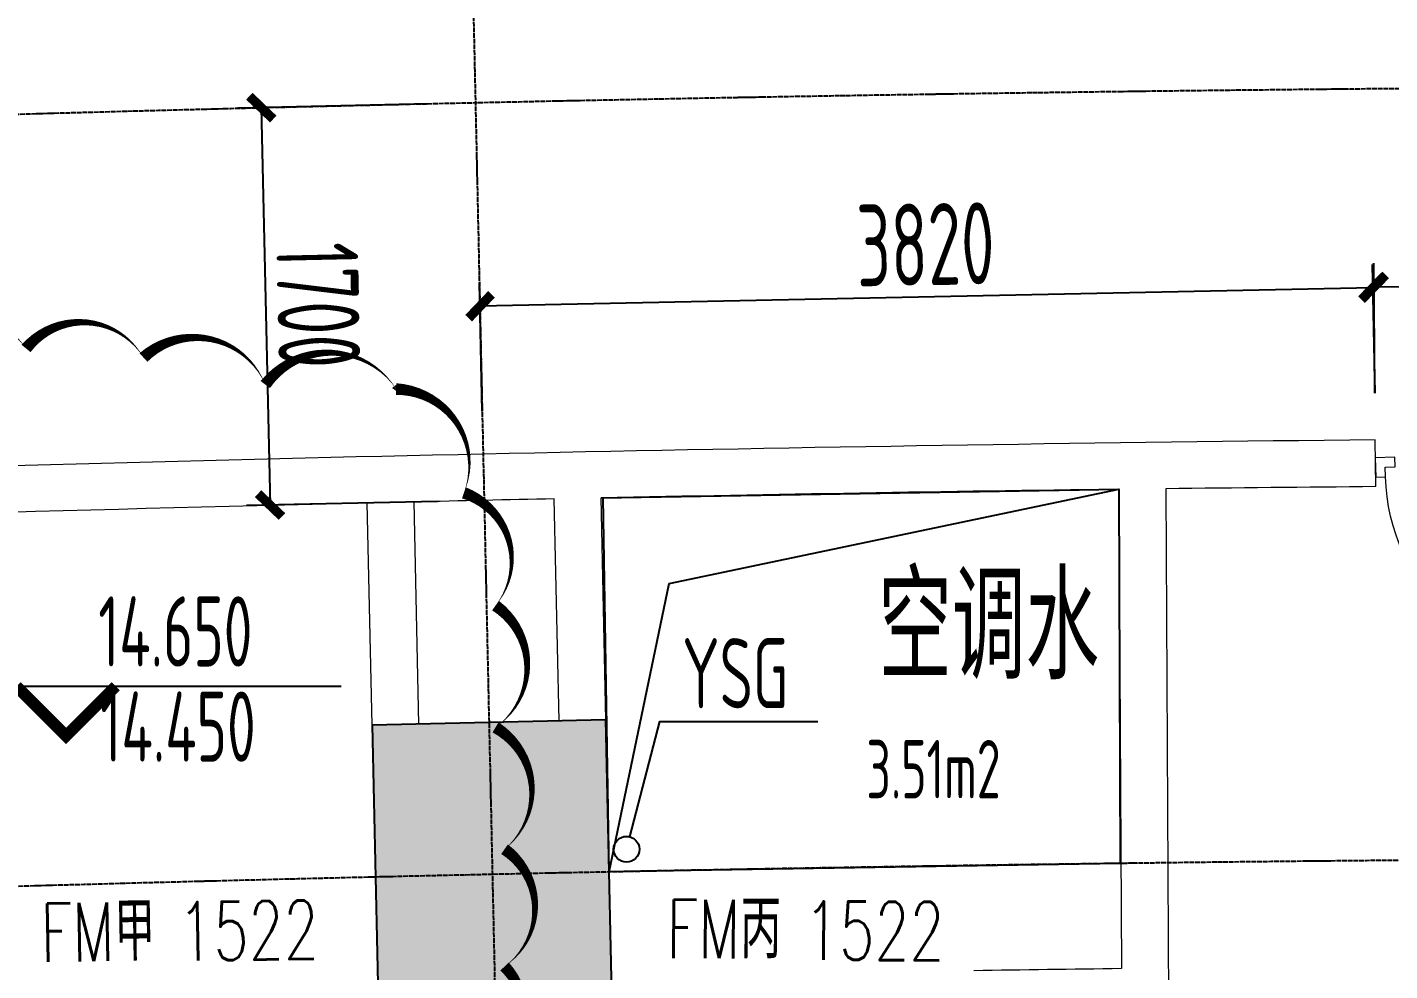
# Model space of a CAD drawing. Header units: millimetres. Extents: x 11677979 to 24947533, y -12764720 to -6308891.
# Drawn here: x 11770140 to 11775968, y -6393863 to -6389828 of the extents above; entities that cross this region are included whole.
import ezdxf
from ezdxf.enums import TextEntityAlignment as Align

# ---------------------------------------------------------------- set-up
doc = ezdxf.new("R2010")
doc.units = ezdxf.units.MM
doc.header["$LTSCALE"] = 10
for name, pattern in [('A2-RG-AXIS$0$CENTER', [2, 1.25, -0.25, 0.25, -0.25]), ('A2-RG-AXIS$0$DOTE', [2.4200000000000004, 2, -0.2, 0.02, -0.2]), ('A2-RI-F4$0$A2-RG-AXIS$0$CENTER', [2, 1.25, -0.25, 0.25, -0.25]), ('A2-RI-F4$0$A2-RG-AXIS$0$DOTE', [2.4200000000000004, 2, -0.2, 0.02, -0.2])]:
    doc.linetypes.add(name, pattern=pattern)
for name, color, linetype in [('A2-RB-F4$0$$34$A-DIMS-100', 1, 'Continuous'), ('A2-RG-AXIS$0$A-GRID', 1, 'A2-RG-AXIS$0$CENTER'), ('A2-RI-F4$0$$2$A-SYMB', 4, 'Continuous'), ('A2-RI-F4$0$A-HOLE', 2, 'Continuous'), ('A2-RI-F4$0$A-ROOF-DRAN', 175, 'Continuous'), ('A2-RI-F4$0$A-SYMB-AREA', 4, 'Continuous'), ('A2-RI-F4$0$A-SYMB-DOOR', 4, 'Continuous'), ('A2-RI-F4$0$A-SYMB-NAME', 4, 'Continuous'), ('A2-RI-F4$0$A-SYMB-VOID', 35, 'Continuous'), ('A2-RI-F4$0$A2-RB-F4$0$$34$A-DIMS-100', 1, 'Continuous'), ('A2-RI-F4$0$A2-RG-AXIS$0$A-GRID', 1, 'A2-RI-F4$0$A2-RG-AXIS$0$CENTER'), ('A2-RI-F4$0$A2-RS-F4$0$A-HATH-GRAY', 8, 'Continuous'), ('A2-RI-F4$0$A2-RS-F4$0$A-WALL-CONC', 6, 'Continuous'), ('A2-RS-F4$0$A-HATH-GRAY', 8, 'Continuous'), ('A2-RS-F4$0$A-WALL-CONC', 6, 'Continuous')]:
    doc.layers.add(name, color=color, linetype=linetype)
doc.layers.add('A2-RI-F4$0$A-DOOR', color=32, linetype='Continuous', lineweight=5)
doc.layers.add('A2-RI-F4$0$A-WALL', color=7, linetype='Continuous', lineweight=5)
doc.styles.add('A2-RB-F4$0$$0$XD2008', font='hzs.shx', dxfattribs={"width": 0.7, "bigfont": 'hztxt.shx'})
doc.styles.add('A2-RI-F4$0$$0$XD2008', font='hzs.shx', dxfattribs={"width": 0.7, "bigfont": 'hztxt.shx'})
doc.styles.add('A2-RI-F4$0$A2-RB-F4$0$$0$XD2008', font='hzs.shx', dxfattribs={"width": 0.7, "bigfont": 'hztxt.shx'})
doc.styles.add('A2-RI-F4$0$ECADI', font='hzs.shx', dxfattribs={"width": 0.7, "bigfont": 'hztxt.shx'})
doc.styles.add('A2-RI-F4$0$ECADI-TXT', font='simplex.shx', dxfattribs={"bigfont": 'hztxt.shx'})
doc.dimstyles.new('A2-RB-F4$0$$0$XD100$0', dxfattribs={"dimscale": 100, "dimtxt": 3.5, "dimasz": 1, "dimexe": 1, "dimexo": 2, "dimgap": 0.5, "dimtad": 1, "dimdec": 0, "dimdsep": 46, "dimtxsty": 'A2-RB-F4$0$$0$XD2008', "dimblk1": 'A2-RB-F4$0$$20$_ArchTick', "dimblk2": 'A2-RB-F4$0$$20$_ArchTick', "dimsah": 1, "dimcen": 2.5, "dimclrt": 4, "dimaunit": 1, "dimadec": 0, "dimazin": 0, "dimtfac": 1, "dimtdec": 0, "dimtix": 1, "dimtmove": 2, "dimatfit": 3, "dimfxl": 0, "dimtolj": 1, "dimtzin": 0, "dimarcsym": 0})
doc.dimstyles.new('A2-RI-F4$0$A2-RB-F4$0$$0$XD100$0', dxfattribs={"dimscale": 100, "dimtxt": 3.5, "dimasz": 1, "dimexe": 1, "dimexo": 2, "dimgap": 0.5, "dimtad": 1, "dimdec": 0, "dimdsep": 46, "dimtxsty": 'A2-RI-F4$0$A2-RB-F4$0$$0$XD2008', "dimblk1": 'A2-RI-F4$0$A2-RB-F4$0$$20$_ArchTick', "dimblk2": 'A2-RI-F4$0$A2-RB-F4$0$$20$_ArchTick', "dimsah": 1, "dimcen": 2.5, "dimclrt": 4, "dimaunit": 1, "dimadec": 0, "dimazin": 0, "dimtfac": 1, "dimtdec": 0, "dimtix": 1, "dimtmove": 2, "dimatfit": 3, "dimfxl": 0, "dimtolj": 1, "dimtzin": 0, "dimarcsym": 0})

# ---------------------------------------------------------------- blocks, each defined once
blk = doc.blocks.new('A2-RB-F4$0$$20$_ArchTick')
at = {"color": 0, "linetype": 'ByBlock', "const_width": 0.4}
blk.add_lwpolyline([(-0.5, -0.5), (0.5, 0.5)], dxfattribs=at)
blk = doc.blocks.new('*D248')
at = {"layer": 'A2-RB-F4$0$$34$A-DIMS-100', "color": 0, "lineweight": -2, "transparency": 16777216}
for p, q in [((11771857.43162965, -6390156.341054142), (11771041.47183974, -6390174.251000717)), ((11771141.44775931, -6390172.056574716), (11771178.75304941, -6391871.649398293)), ((11771894.73691975, -6391855.933877719), (11771078.77712984, -6391873.843824294))]:
    blk.add_line(p, q, dxfattribs=at)
at = {"layer": 'Defpoints', "color": 0, "transparency": 16777216}
for p in [(11772057.3834688, -6390151.95220214), (11771178.75304941, -6391871.649398293), (11772094.6887589, -6391851.545025717)]:
    blk.add_point(p, dxfattribs=at)
at = {"layer": 'A2-RB-F4$0$$34$A-DIMS-100', "color": 0, "lineweight": -2, "transparency": 16777216, "xscale": 100, "yscale": 100, "zscale": 100}
for p, rotation in [((11771141.44775931, -6390172.056574716), 91.25741441473545), ((11771178.75304941, -6391871.649398293), 271.2574144147354)]:
    blk.add_blockref('A2-RB-F4$0$$20$_ArchTick', p, dxfattribs=dict(at, rotation=rotation))
at = {"layer": 'A2-RB-F4$0$$34$A-DIMS-100', "color": 4, "transparency": 16777216, "insert": (11771385.0462234, -6391016.915528005), "char_height": 350, "attachment_point": 5, "rotation": 271.2574144147354, "style": 'A2-RB-F4$0$$0$XD2008'}
blk.add_mtext('\\A1;1700', dxfattribs=at)
blk = doc.blocks.new('*D120')
at = {"layer": 'A2-RB-F4$0$$34$A-DIMS-100', "color": 0, "lineweight": -2, "transparency": 16777216}
for p, q in [((11775904.81095459, -6391392.860272693), (11775900.87838476, -6390837.823246336)), ((11776905.28065094, -6391385.771706061), (11776901.34808111, -6390830.734679704)), ((11775901.58689085, -6390937.8207364), (11776902.0565872, -6390930.732169768))]:
    blk.add_line(p, q, dxfattribs=at)
at = {"layer": 'Defpoints', "color": 0, "transparency": 16777216}
for p in [(11776902.0565872, -6390930.732169768), (11775906.22796677, -6391592.855252821), (11776906.69766312, -6391585.766686189)]:
    blk.add_point(p, dxfattribs=at)
at = {"layer": 'A2-RB-F4$0$$34$A-DIMS-100', "color": 0, "lineweight": -2, "transparency": 16777216, "xscale": 100, "yscale": 100, "zscale": 100}
for p, rotation in [((11775901.58689085, -6390937.8207364), 180.4059474827239), ((11776902.0565872, -6390930.732169768), 0.4059474827239331)]:
    blk.add_blockref('A2-RB-F4$0$$20$_ArchTick', p, dxfattribs=dict(at, rotation=rotation))
at = {"layer": 'A2-RB-F4$0$$34$A-DIMS-100', "color": 4, "transparency": 16777216, "insert": (11776400.22760033, -6390709.28210044), "char_height": 350, "attachment_point": 5, "rotation": 0.4059474827239331, "style": 'A2-RB-F4$0$$0$XD2008'}
blk.add_mtext('\\A1;1000', dxfattribs=at)
blk = doc.blocks.new('*D123')
at = {"layer": 'A2-RB-F4$0$$34$A-DIMS-100', "color": 0, "lineweight": -2, "transparency": 16777216}
for p, q in [((11775906.09055133, -6391392.813440464), (11775894.70276846, -6390842.364086464)), ((11772086.60682544, -6391471.831520965), (11772075.21904256, -6390921.382166965)), ((11775896.77114161, -6390942.342693338), (11772077.28741572, -6391021.360773839))]:
    blk.add_line(p, q, dxfattribs=at)
at = {"layer": 'Defpoints', "color": 0, "transparency": 16777216}
for p in [(11772077.28741572, -6391021.360773839), (11775910.22729764, -6391592.770654212), (11772090.74357175, -6391671.788734714)]:
    blk.add_point(p, dxfattribs=at)
at = {"layer": 'A2-RB-F4$0$$34$A-DIMS-100', "color": 0, "lineweight": -2, "transparency": 16777216, "xscale": 100, "yscale": 100, "zscale": 100}
for p, rotation in [((11775896.77114161, -6390942.342693338), 1.18517503919275), ((11772077.28741572, -6391021.360773839), 181.1851750391928)]:
    blk.add_blockref('A2-RB-F4$0$$20$_ArchTick', p, dxfattribs=dict(at, rotation=rotation))
at = {"layer": 'A2-RB-F4$0$$34$A-DIMS-100', "color": 4, "transparency": 16777216, "insert": (11773982.37543906, -6390756.899868121), "char_height": 350, "attachment_point": 5, "rotation": 1.1851750391927873, "style": 'A2-RB-F4$0$$0$XD2008'}
blk.add_mtext('\\A1;3820', dxfattribs=at)
blk = doc.blocks.new('A2-RG-AXIS')
at = {"layer": 'A2-RG-AXIS$0$A-GRID', "linetype": 'A2-RG-AXIS$0$DOTE'}
blk.add_line((11771570.21532457, -6367957.298179173), (11772452.38437134, -6408147.604164514), dxfattribs=at)
for radius, end in [(313399.9999999902, 95.40764402400131), (308699.9999999902, 95.4076440106419), (304099.9999999902, 95.40764399720393), (300799.9999999902, 95.40764398384447)]:
    blk.add_arc((11778730.70926435, -6694178.721949182), radius, 75.58928463849298, end, dxfattribs=at)
blk = doc.blocks.new('A2-RI-F4$0$door-1000')
for p, q in [((0.6493001440558146, 0.6470603530760854), (0.7083274303022336, 0.7058840215922828)), ((0.7083274303022336, 0.7058840215922828), (0.7083274303022336, 0.7058840215922828)), ((0.7083274303022336, 0.7058840215922828), (0.7671510987011061, 0.6468567355786945)), ((0.6787119787186384, 0.6175467101875256), (0.6493001440558146, 0.6470603530760854)), ((0.7082256213780056, 0.6469585443846881), (0.6787119787186384, 0.6175467101875256)), ((0.7376374560417389, 0.617444901379713), (0.7082256213780056, 0.6469585443846881)), ((0.7671510987011061, 0.6468567355786945), (0.7376374560417389, 0.617444901379713)), ((0.05902728531691537, 0.058823668749028), (-4.638422979041934e-10, 3.510649548843503e-10)), ((0.0884391195140779, 0.02931002574223385), (0.05902728531691537, 0.058823668749028)), ((-4.638422979041934e-10, 3.510649548843503e-10), (0.05882366746845946, -0.05902728554610803)), ((-4.638422979041934e-10, 3.510649548843503e-10), (-4.638422979041934e-10, 3.510649548843503e-10)), ((0.05892547639177792, -0.0001018084567476762), (0.0884391195140779, 0.02931002574223385)), ((0.05882366746845946, -0.05902728554610803), (0.08833731059166894, -0.02961545134712651)), ((0.08833731059166894, -0.02961545134712651), (0.05892547639177792, -0.0001018084567476762)), ((0.1178509532483076, -0.000203617149963975), (0.08833731059166894, -0.02961545134712651)), ((0.08833731059166894, -0.02961545134712651), (0.6765739950369607, -0.619888310551687)), ((0.7060876381601702, -0.5904764763545245), (0.1178509532483076, -0.000203617149963975)), ((0.5050864988024841, -0.3887795741884474), (0.5300519447773695, -0.3639002478448674)), ((0.4506074101691411, -0.4430707346164127), (0.4755728561449359, -0.4181914085038443)), ((0.6182652814331959, -0.502350123713768), (0.6432307274099003, -0.4774707974866033)), ((0.5637861927989434, -0.5566412841435522), (0.588751638309077, -0.5317619579127495)), ((0.6765739950369607, -0.619888310551687), (0.7060876381601702, -0.5904764763545245))]:
    blk.add_line(p, q)
at = {"lineweight": 13}
for p, q in [((0.6432307274099003, -0.4774707974866033), (0.5300519447773695, -0.3639002478448674)), ((0.5637861927989434, -0.5566412841435522), (0.4506074101691411, -0.4430707346164127))]:
    blk.add_line(p, q, dxfattribs=at)
blk.add_arc((0.1481008371338248, 0.02847035136255727), 0.833333333809029, 312.0349782215454, 44.97267390679077, dxfattribs=at)
blk = doc.blocks.new('A2-RI-F4$0$5erhfh')
at = {"layer": 'A2-RI-F4$0$A-SYMB-AREA', "style": 'A2-RI-F4$0$ECADI', "width": 0.7}
blk.add_attdef('340M2', text='', height=2.5, dxfattribs=at).set_placement((0, 1.25), align=Align.MIDDLE_LEFT)
at = {"layer": 'A2-RI-F4$0$A-SYMB-NAME', "style": 'A2-RI-F4$0$ECADI', "width": 0.7}
blk.add_attdef('CHINESENAME', (-12.29193252821193, 3.0875), '', height=4.5, dxfattribs=at)
blk = doc.blocks.new('A2-RI-F4$0$A2-RB-F4$0$$20$_ArchTick')
at = {"color": 0, "linetype": 'ByBlock', "const_width": 0.4}
blk.add_lwpolyline([(-0.5, -0.5), (0.5, 0.5)], dxfattribs=at)
blk = doc.blocks.new('*D773')
at = {"layer": 'A2-RI-F4$0$A2-RB-F4$0$$34$A-DIMS-100', "color": 0, "lineweight": -2, "transparency": 16777216}
for p, q in [((11771857.43162965, -6390156.341054142), (11771041.47183974, -6390174.251000717)), ((11771141.44775931, -6390172.056574716), (11771178.75304941, -6391871.649398293)), ((11771894.73691975, -6391855.933877719), (11771078.77712984, -6391873.843824294))]:
    blk.add_line(p, q, dxfattribs=at)
at = {"layer": 'Defpoints', "color": 0, "transparency": 16777216}
for p in [(11772057.3834688, -6390151.95220214), (11771178.75304941, -6391871.649398293), (11772094.6887589, -6391851.545025717)]:
    blk.add_point(p, dxfattribs=at)
at = {"layer": 'A2-RI-F4$0$A2-RB-F4$0$$34$A-DIMS-100', "color": 0, "lineweight": -2, "transparency": 16777216, "xscale": 100, "yscale": 100, "zscale": 100}
for p, rotation in [((11771141.44775931, -6390172.056574716), 91.25741441473545), ((11771178.75304941, -6391871.649398293), 271.2574144147354)]:
    blk.add_blockref('A2-RI-F4$0$A2-RB-F4$0$$20$_ArchTick', p, dxfattribs=dict(at, rotation=rotation))
at = {"layer": 'A2-RI-F4$0$A2-RB-F4$0$$34$A-DIMS-100', "color": 4, "transparency": 16777216, "insert": (11771385.0462234, -6391016.915528005), "char_height": 350, "attachment_point": 5, "rotation": 271.2574144147354, "style": 'A2-RI-F4$0$A2-RB-F4$0$$0$XD2008'}
blk.add_mtext('\\A1;1700', dxfattribs=at)
blk = doc.blocks.new('*D645')
at = {"layer": 'A2-RI-F4$0$A2-RB-F4$0$$34$A-DIMS-100', "color": 0, "lineweight": -2, "transparency": 16777216}
for p, q in [((11775904.81095459, -6391392.860272693), (11775900.87838476, -6390837.823246336)), ((11776905.28065094, -6391385.771706061), (11776901.34808111, -6390830.734679704)), ((11775901.58689085, -6390937.8207364), (11776902.0565872, -6390930.732169768))]:
    blk.add_line(p, q, dxfattribs=at)
at = {"layer": 'Defpoints', "color": 0, "transparency": 16777216}
for p in [(11776902.0565872, -6390930.732169768), (11775906.22796677, -6391592.855252821), (11776906.69766312, -6391585.766686189)]:
    blk.add_point(p, dxfattribs=at)
at = {"layer": 'A2-RI-F4$0$A2-RB-F4$0$$34$A-DIMS-100', "color": 0, "lineweight": -2, "transparency": 16777216, "xscale": 100, "yscale": 100, "zscale": 100}
for p, rotation in [((11775901.58689085, -6390937.8207364), 180.4059474827239), ((11776902.0565872, -6390930.732169768), 0.4059474827239331)]:
    blk.add_blockref('A2-RI-F4$0$A2-RB-F4$0$$20$_ArchTick', p, dxfattribs=dict(at, rotation=rotation))
at = {"layer": 'A2-RI-F4$0$A2-RB-F4$0$$34$A-DIMS-100', "color": 4, "transparency": 16777216, "insert": (11776400.22760033, -6390709.28210044), "char_height": 350, "attachment_point": 5, "rotation": 0.4059474827239331, "style": 'A2-RI-F4$0$A2-RB-F4$0$$0$XD2008'}
blk.add_mtext('\\A1;1000', dxfattribs=at)
blk = doc.blocks.new('*D648')
at = {"layer": 'A2-RI-F4$0$A2-RB-F4$0$$34$A-DIMS-100', "color": 0, "lineweight": -2, "transparency": 16777216}
for p, q in [((11775906.09055133, -6391392.813440464), (11775894.70276846, -6390842.364086464)), ((11772086.60682544, -6391471.831520965), (11772075.21904256, -6390921.382166965)), ((11775896.77114161, -6390942.342693338), (11772077.28741572, -6391021.360773839))]:
    blk.add_line(p, q, dxfattribs=at)
at = {"layer": 'Defpoints', "color": 0, "transparency": 16777216}
for p in [(11772077.28741572, -6391021.360773839), (11775910.22729764, -6391592.770654212), (11772090.74357175, -6391671.788734714)]:
    blk.add_point(p, dxfattribs=at)
at = {"layer": 'A2-RI-F4$0$A2-RB-F4$0$$34$A-DIMS-100', "color": 0, "lineweight": -2, "transparency": 16777216, "xscale": 100, "yscale": 100, "zscale": 100}
for p, rotation in [((11775896.77114161, -6390942.342693338), 1.18517503919275), ((11772077.28741572, -6391021.360773839), 181.1851750391928)]:
    blk.add_blockref('A2-RI-F4$0$A2-RB-F4$0$$20$_ArchTick', p, dxfattribs=dict(at, rotation=rotation))
at = {"layer": 'A2-RI-F4$0$A2-RB-F4$0$$34$A-DIMS-100', "color": 4, "transparency": 16777216, "insert": (11773982.37543906, -6390756.899868121), "char_height": 350, "attachment_point": 5, "rotation": 1.1851750391927873, "style": 'A2-RI-F4$0$A2-RB-F4$0$$0$XD2008'}
blk.add_mtext('\\A1;3820', dxfattribs=at)
blk = doc.blocks.new('A2-RI-F4$0$A2-RG-AXIS')
at = {"layer": 'A2-RI-F4$0$A2-RG-AXIS$0$A-GRID', "linetype": 'A2-RI-F4$0$A2-RG-AXIS$0$DOTE'}
blk.add_line((11771570.21532457, -6367957.298179173), (11772452.38437134, -6408147.604164514), dxfattribs=at)
for radius, end in [(313399.9999999902, 95.40764402400131), (308699.9999999902, 95.4076440106419), (304099.9999999902, 95.40764399720393), (300799.9999999902, 95.40764398384447)]:
    blk.add_arc((11778730.70926435, -6694178.721949182), radius, 75.58928463849298, end, dxfattribs=at)
blk = doc.blocks.new('A2-RI-F4$0$A2-RS-F4')
at = {"layer": 'A2-RI-F4$0$A2-RS-F4$0$A-HATH-GRAY', "ltscale": 3}
h = blk.add_hatch(color=256, dxfattribs=at)
h.paths.add_polyline_path([(11780370.89755086, -6378132.782792893), (11781370.87417263, -6378139.55443527), (11781379.67800279, -6376839.580863897), (11780379.70138101, -6376832.809221519)])
h.paths.add_polyline_path([(11771295.27564643, -6378216.197546514), (11772295.03483666, -6378194.253035512), (11772266.5069368, -6376894.564468444), (11771266.73910292, -6376916.115187177)])
h.paths.add_polyline_path([(11789445.17112454, -6378310.198236045), (11790444.54168875, -6378345.673232787), (11790490.65924199, -6377046.489880169), (11789491.30265092, -6377010.621244233)])
h.paths.add_polyline_path([(11794061.0047061, -6377995.566527516), (11794659.76819639, -6378034.064633409), (11794711.10463453, -6377235.625744862), (11794112.34099576, -6377197.127629422)])
h.paths.add_polyline_path([(11762225.78675684, -6378559.980374771), (11763224.50359892, -6378509.337805177), (11763158.64822897, -6377210.610911016), (11762159.93138714, -6377261.253480596)])
h.paths.add_polyline_path([(11756037.94498854, -6378647.01814434), (11756835.42480313, -6378583.579123507), (11756756.11594025, -6377586.650439977), (11755958.63612566, -6377650.089460809)])
h.paths.add_polyline_path([(11801644.36177372, -6378461.795606661), (11802243.12541249, -6378500.293722101), (11802294.45800298, -6377701.854586166), (11801695.69264424, -6377663.356360138)])
h.paths.add_polyline_path([(11751541.31840326, -6379498.702455024), (11752338.78286353, -6379435.26465562), (11752219.84924088, -6377939.956459403), (11751422.36767903, -6378003.395619228)])
h.paths.add_polyline_path([(11807663.938267, -6379405.663604804), (11808460.48668476, -6379479.897142787), (11808571.83602485, -6378285.07346441), (11807775.31205818, -6378210.58898552)])
h.paths.add_polyline_path([(11816584.79090101, -6380403.180904732), (11817577.33728926, -6380525.051795942), (11817735.76549338, -6379234.740036699), (11816743.21910513, -6379112.869145487)])
h.paths.add_polyline_path([(11825579.43333334, -6381618.61778286), (11826568.15095204, -6381768.411835417), (11826762.88505011, -6380483.080985126), (11825774.1674314, -6380333.286932572)])
h.paths.add_polyline_path([(11793833.19719825, -6381538.642010352), (11794431.96253365, -6381577.140599572), (11794483.29897179, -6380778.701711025), (11793884.53533302, -6380740.203595584)])
h.paths.add_polyline_path([(11801416.57157933, -6382004.630992735), (11802015.33521809, -6382043.129108172), (11802066.67260773, -6381244.675421046), (11801467.90709214, -6381206.179634506)])
h.paths.add_polyline_path([(11834536.38714455, -6383084.909703042), (11835520.39295434, -6383263.035534266), (11835751.95442764, -6381983.822661661), (11834767.94861785, -6381805.696830438)])
h.paths.add_polyline_path([(11843441.66666962, -6384836.765730232), (11844420.1516999, -6385043.070307644), (11844688.34843555, -6383771.036819221), (11843709.86340527, -6383564.73224181)])
h.paths.add_polyline_path([(11849706.83636043, -6386047.736931622), (11850486.43372208, -6386227.435516321), (11850720.76188103, -6385255.226828801), (11849941.16451938, -6385075.5282441)])
h.paths.add_polyline_path([(11756683.39986626, -6386771.73012858), (11757480.73275718, -6386706.432825881), (11757402.3493593, -6385711.295398135), (11756604.86865006, -6385774.734490136)])
h.paths.add_polyline_path([(11752167.79794693, -6387373.911853275), (11752965.26716919, -6387310.473653751), (11752846.31887602, -6385815.197344893), (11752048.83909802, -6385878.636362814)])
h.paths.add_polyline_path([(11854131.93342455, -6387106.544216941), (11854911.53078619, -6387286.24280164), (11855145.85894511, -6386314.034114113), (11854366.2615835, -6386134.335529419)])
h.paths.add_polyline_path([(11793236.40739371, -6390820.55180971), (11793835.1729093, -6390859.047596249), (11793886.50367045, -6390060.697002236), (11793287.73815487, -6390022.201215696)])
h.paths.add_polyline_path([(11800819.82429774, -6391285.87943023), (11801418.58965648, -6391324.377656254), (11801469.92437464, -6390525.938657123), (11800871.16073588, -6390487.440541684)])
h.paths.add_polyline_path([(11847832.22910198, -6393825.331696717), (11848611.82641846, -6394005.030468771), (11848846.15462257, -6393032.821593896), (11848066.55726093, -6392853.123009195)])
h.paths.add_polyline_path([(11780263.22846494, -6394032.416479454), (11781263.20557429, -6394039.182631473), (11781272.00815791, -6392739.216306193), (11780272.03428096, -6392732.050787436)])
h.paths.add_polyline_path([(11771644.19337135, -6394112.368671072), (11772643.95256158, -6394090.42416007), (11772615.42466172, -6392790.735593002), (11771615.65682784, -6392812.286311734)])
h.paths.add_polyline_path([(11788881.00389713, -6394200.186132187), (11789880.37446134, -6394235.661128929), (11789926.49201458, -6392936.47777631), (11788927.13542351, -6392900.609140375)])
h.paths.add_polyline_path([(11793008.60330553, -6394363.630148089), (11793607.36694429, -6394402.128263529), (11793658.70338243, -6393603.689374982), (11793059.93974367, -6393565.191259542)])
h.paths.add_polyline_path([(11763031.00361343, -6394439.578159787), (11764029.72045525, -6394388.935590206), (11763963.86508529, -6393090.208696045), (11762965.14821984, -6393140.851266822)])
h.paths.add_polyline_path([(11757322.63369773, -6394796.642427704), (11758119.96658747, -6394731.345125102), (11758040.8090929, -6393736.271379213), (11757243.32838366, -6393799.710471213)])
h.paths.add_polyline_path([(11800592.0339871, -6394828.716624237), (11801190.79762586, -6394867.214739674), (11801242.13578398, -6394068.775961717), (11800643.37042524, -6394030.277735691)])
h.paths.add_polyline_path([(11852257.37197134, -6394883.948939756), (11853036.96933298, -6395063.647524455), (11853271.29749193, -6394091.438836934), (11852491.70013029, -6393911.740252233)])
h.paths.add_polyline_path([(11752786.32793951, -6395149.47954925), (11753583.80864874, -6395086.040457249), (11753464.86035124, -6393590.764127428), (11752667.379642, -6393654.203219429)])
h.paths.add_polyline_path([(11806188.54669958, -6395237.063407816), (11806985.09511734, -6395311.296945799), (11807096.44551313, -6394116.473366143), (11806299.92049076, -6394041.988788532)])
h.paths.add_polyline_path([(11814655.74438135, -6396185.997153974), (11815648.35495819, -6396307.344134583), (11815806.10207776, -6395016.948932264), (11814813.49150092, -6394895.601951655)])
h.paths.add_polyline_path([(11823197.50040783, -6397340.424610198), (11824186.21886505, -6397490.213128009), (11824380.9531505, -6396204.88311268), (11823392.23469328, -6396055.094594865)])
h.paths.add_polyline_path([(11831681.58349066, -6398728.63425007), (11832662.96621463, -6398920.686832826), (11832912.63254052, -6397644.883942458), (11831931.24981655, -6397452.831359704)])
h.paths.add_polyline_path([(11840163.98328786, -6400382.520731646), (11841142.46809188, -6400588.826382169), (11841410.66622259, -6399316.793187883), (11840432.18141856, -6399110.487537359)])
edge = h.paths.add_edge_path()
edge.add_arc((11780719.10251, -6400485.439439259), 449.999988079071, 0, 360)
edge = h.paths.add_edge_path()
edge.add_arc((11772285.60305141, -6400549.445431401), 449.999988079071, 0, 360)
edge = h.paths.add_edge_path()
edge.add_arc((11789151.83263754, -6400663.663280121), 449.999988079071, 0, 360)
edge = h.paths.add_edge_path()
edge.add_arc((11763856.98280831, -6400855.585750488), 449.999988079071, 0, 360)
h.paths.add_polyline_path([(11845945.90122119, -6401651.554094728), (11846725.4625831, -6401831.244381424), (11846959.82680723, -6400859.04400699), (11846180.22944558, -6400679.345422289)])
edge = h.paths.add_edge_path()
edge.add_arc((11797575.54345276, -6401083.914876501), 449.999988079071, 0, 360)
edge = h.paths.add_edge_path()
edge.add_arc((11755440.6326134, -6401403.616570349), 450.5000114440918, 0, 360)
edge = h.paths.add_edge_path()
edge.add_arc((11805983.69034955, -6401745.883306344), 449.999988079071, 0, 360)
h.paths.add_polyline_path([(11850371.09177984, -6402709.973765338), (11851150.68914149, -6402889.672350037), (11851385.01730044, -6401917.463662516), (11850605.45593853, -6401737.773375819)])
edge = h.paths.add_edge_path()
edge.add_arc((11814369.38359124, -6402649.002032681), 449.999988079071, 0, 360)
edge = h.paths.add_edge_path()
edge.add_arc((11822725.677854, -6403792.543501194), 449.999988079071, 0, 360)
edge = h.paths.add_edge_path()
edge.add_arc((11831045.69198951, -6405175.540651114), 449.999988079071, 0, 360)
edge = h.paths.add_edge_path()
edge.add_arc((11839322.56812231, -6406796.880610892), 450.5000114440918, 0, 360)
edge = h.paths.add_edge_path()
edge.add_arc((11847549.46339929, -6408655.217578304), 450.5000114440918, 0, 360)
at = {"layer": 'A2-RI-F4$0$A2-RS-F4$0$A-WALL-CONC'}
blk.add_3dface([(11771644.19337135, -6394112.368671072), (11772643.95256158, -6394090.42416007), (11772615.42466172, -6392790.735593002), (11771615.65682784, -6392812.286311734)], dxfattribs=at)
blk = doc.blocks.new('A2-RI-F4$0$ysg')
at = {"layer": 'A2-RI-F4$0$A-ROOF-DRAN'}
blk.add_lwpolyline([(21368.2962765526, -21249.97138849646), (21496.95860859379, -20756.78900779225), (22173.066870749, -20756.78900779225)], dxfattribs=at)
blk.add_circle((21354.41246006824, -21303.19017878547), 55, dxfattribs=at)
ref = blk.add_blockref('A2-RI-F4$0$5erhfh', (22821.38979568332, -21008.99993765075), dxfattribs=dict(at, xscale=100, yscale=100, zscale=100))
ref.add_attrib('CHINESENAME', 'YSG', (21592.19654288143, -20700.24993753154), dxfattribs={"layer": 'A2-RI-F4$0$A-SYMB-NAME', "height": 300, "style": 'A2-RI-F4$0$ECADI', "width": 0.7})
blk = doc.blocks.new('A2-RI-F4$0$ECADI-TAG-DOOR')
blk = doc.blocks.new('A2-RI-F4$0$$2$ECADI-TAG-HGHT（国标）')
at = {"color": 1}
blk.add_line((-2.121320343559546, 2.121320343559546), (11.76789873223262, 2.121320343559546), dxfattribs=at)
at = {"color": 1, "const_width": 0.5}
blk.add_lwpolyline([(-2.121320343559546, 2.121320343559546), (0, 0), (2.121320343559546, 2.121320343559546)], dxfattribs=at)
at = {"style": 'A2-RI-F4$0$$0$XD2008', "width": 0.7}
blk.add_attdef('FL', text='', height=3, dxfattribs=at).set_placement((-2.688785023899595, 2.967328765217609), align=Align.RIGHT)
for tag, p in [('F.F.L.', (2.283611041903605, 2.967328765217609)), ('T.O.S.', (2.283611041903605, -1.104423031572336))]:
    blk.add_attdef(tag, p, '', height=3, dxfattribs=at)
blk = doc.blocks.new('A2-RS-F4')
at = {"layer": 'A2-RS-F4$0$A-HATH-GRAY', "ltscale": 3}
h = blk.add_hatch(color=256, dxfattribs=at)
h.paths.add_polyline_path([(11780370.89755086, -6378132.782792893), (11781370.87417263, -6378139.55443527), (11781379.67800279, -6376839.580863897), (11780379.70138101, -6376832.809221519)])
h.paths.add_polyline_path([(11771295.27564643, -6378216.197546514), (11772295.03483666, -6378194.253035512), (11772266.5069368, -6376894.564468444), (11771266.73910292, -6376916.115187177)])
h.paths.add_polyline_path([(11789445.17112454, -6378310.198236045), (11790444.54168875, -6378345.673232787), (11790490.65924199, -6377046.489880169), (11789491.30265092, -6377010.621244233)])
h.paths.add_polyline_path([(11794061.0047061, -6377995.566527516), (11794659.76819639, -6378034.064633409), (11794711.10463453, -6377235.625744862), (11794112.34099576, -6377197.127629422)])
h.paths.add_polyline_path([(11762225.78675684, -6378559.980374771), (11763224.50359892, -6378509.337805177), (11763158.64822897, -6377210.610911016), (11762159.93138714, -6377261.253480596)])
h.paths.add_polyline_path([(11756037.94498854, -6378647.01814434), (11756835.42480313, -6378583.579123507), (11756756.11594025, -6377586.650439977), (11755958.63612566, -6377650.089460809)])
h.paths.add_polyline_path([(11801644.36177372, -6378461.795606661), (11802243.12541249, -6378500.293722101), (11802294.45800298, -6377701.854586166), (11801695.69264424, -6377663.356360138)])
h.paths.add_polyline_path([(11751541.31840326, -6379498.702455024), (11752338.78286353, -6379435.26465562), (11752219.84924088, -6377939.956459403), (11751422.36767903, -6378003.395619228)])
h.paths.add_polyline_path([(11807663.938267, -6379405.663604804), (11808460.48668476, -6379479.897142787), (11808571.83602485, -6378285.07346441), (11807775.31205818, -6378210.58898552)])
h.paths.add_polyline_path([(11816584.79090101, -6380403.180904732), (11817577.33728926, -6380525.051795942), (11817735.76549338, -6379234.740036699), (11816743.21910513, -6379112.869145487)])
h.paths.add_polyline_path([(11825579.43333334, -6381618.61778286), (11826568.15095204, -6381768.411835417), (11826762.88505011, -6380483.080985126), (11825774.1674314, -6380333.286932572)])
h.paths.add_polyline_path([(11793833.19719825, -6381538.642010352), (11794431.96253365, -6381577.140599572), (11794483.29897179, -6380778.701711025), (11793884.53533302, -6380740.203595584)])
h.paths.add_polyline_path([(11801416.57157933, -6382004.630992735), (11802015.33521809, -6382043.129108172), (11802066.67260773, -6381244.675421046), (11801467.90709214, -6381206.179634506)])
h.paths.add_polyline_path([(11834536.38714455, -6383084.909703042), (11835520.39295434, -6383263.035534266), (11835751.95442764, -6381983.822661661), (11834767.94861785, -6381805.696830438)])
h.paths.add_polyline_path([(11843441.66666962, -6384836.765730232), (11844420.1516999, -6385043.070307644), (11844688.34843555, -6383771.036819221), (11843709.86340527, -6383564.73224181)])
h.paths.add_polyline_path([(11849706.83636043, -6386047.736931622), (11850486.43372208, -6386227.435516321), (11850720.76188103, -6385255.226828801), (11849941.16451938, -6385075.5282441)])
h.paths.add_polyline_path([(11756683.39986626, -6386771.73012858), (11757480.73275718, -6386706.432825881), (11757402.3493593, -6385711.295398135), (11756604.86865006, -6385774.734490136)])
h.paths.add_polyline_path([(11752167.79794693, -6387373.911853275), (11752965.26716919, -6387310.473653751), (11752846.31887602, -6385815.197344893), (11752048.83909802, -6385878.636362814)])
h.paths.add_polyline_path([(11854131.93342455, -6387106.544216941), (11854911.53078619, -6387286.24280164), (11855145.85894511, -6386314.034114113), (11854366.2615835, -6386134.335529419)])
h.paths.add_polyline_path([(11793236.40739371, -6390820.55180971), (11793835.1729093, -6390859.047596249), (11793886.50367045, -6390060.697002236), (11793287.73815487, -6390022.201215696)])
h.paths.add_polyline_path([(11800819.82429774, -6391285.87943023), (11801418.58965648, -6391324.377656254), (11801469.92437464, -6390525.938657123), (11800871.16073588, -6390487.440541684)])
h.paths.add_polyline_path([(11847832.22910198, -6393825.331696717), (11848611.82641846, -6394005.030468771), (11848846.15462257, -6393032.821593896), (11848066.55726093, -6392853.123009195)])
h.paths.add_polyline_path([(11780263.22846494, -6394032.416479454), (11781263.20557429, -6394039.182631473), (11781272.00815791, -6392739.216306193), (11780272.03428096, -6392732.050787436)])
h.paths.add_polyline_path([(11771644.19337135, -6394112.368671072), (11772643.95256158, -6394090.42416007), (11772615.42466172, -6392790.735593002), (11771615.65682784, -6392812.286311734)])
h.paths.add_polyline_path([(11788881.00389713, -6394200.186132187), (11789880.37446134, -6394235.661128929), (11789926.49201458, -6392936.47777631), (11788927.13542351, -6392900.609140375)])
h.paths.add_polyline_path([(11793008.60330553, -6394363.630148089), (11793607.36694429, -6394402.128263529), (11793658.70338243, -6393603.689374982), (11793059.93974367, -6393565.191259542)])
h.paths.add_polyline_path([(11763031.00361343, -6394439.578159787), (11764029.72045525, -6394388.935590206), (11763963.86508529, -6393090.208696045), (11762965.14821984, -6393140.851266822)])
h.paths.add_polyline_path([(11757322.63369773, -6394796.642427704), (11758119.96658747, -6394731.345125102), (11758040.8090929, -6393736.271379213), (11757243.32838366, -6393799.710471213)])
h.paths.add_polyline_path([(11800592.0339871, -6394828.716624237), (11801190.79762586, -6394867.214739674), (11801242.13578398, -6394068.775961717), (11800643.37042524, -6394030.277735691)])
h.paths.add_polyline_path([(11852257.37197134, -6394883.948939756), (11853036.96933298, -6395063.647524455), (11853271.29749193, -6394091.438836934), (11852491.70013029, -6393911.740252233)])
h.paths.add_polyline_path([(11752786.32793951, -6395149.47954925), (11753583.80864874, -6395086.040457249), (11753464.86035124, -6393590.764127428), (11752667.379642, -6393654.203219429)])
h.paths.add_polyline_path([(11806188.54669958, -6395237.063407816), (11806985.09511734, -6395311.296945799), (11807096.44551313, -6394116.473366143), (11806299.92049076, -6394041.988788532)])
h.paths.add_polyline_path([(11814655.74438135, -6396185.997153974), (11815648.35495819, -6396307.344134583), (11815806.10207776, -6395016.948932264), (11814813.49150092, -6394895.601951655)])
h.paths.add_polyline_path([(11823197.50040783, -6397340.424610198), (11824186.21886505, -6397490.213128009), (11824380.9531505, -6396204.88311268), (11823392.23469328, -6396055.094594865)])
h.paths.add_polyline_path([(11831681.58349066, -6398728.63425007), (11832662.96621463, -6398920.686832826), (11832912.63254052, -6397644.883942458), (11831931.24981655, -6397452.831359704)])
h.paths.add_polyline_path([(11840163.98328786, -6400382.520731646), (11841142.46809188, -6400588.826382169), (11841410.66622259, -6399316.793187883), (11840432.18141856, -6399110.487537359)])
edge = h.paths.add_edge_path()
edge.add_arc((11780719.10251, -6400485.439439259), 449.999988079071, 0, 360)
edge = h.paths.add_edge_path()
edge.add_arc((11772285.60305141, -6400549.445431401), 449.999988079071, 0, 360)
edge = h.paths.add_edge_path()
edge.add_arc((11789151.83263754, -6400663.663280121), 449.999988079071, 0, 360)
edge = h.paths.add_edge_path()
edge.add_arc((11763856.98280831, -6400855.585750488), 449.999988079071, 0, 360)
h.paths.add_polyline_path([(11845945.90122119, -6401651.554094728), (11846725.4625831, -6401831.244381424), (11846959.82680723, -6400859.04400699), (11846180.22944558, -6400679.345422289)])
edge = h.paths.add_edge_path()
edge.add_arc((11797575.54345276, -6401083.914876501), 449.999988079071, 0, 360)
edge = h.paths.add_edge_path()
edge.add_arc((11755440.6326134, -6401403.616570349), 450.5000114440918, 0, 360)
edge = h.paths.add_edge_path()
edge.add_arc((11805983.69034955, -6401745.883306344), 449.999988079071, 0, 360)
h.paths.add_polyline_path([(11850371.09177984, -6402709.973765338), (11851150.68914149, -6402889.672350037), (11851385.01730044, -6401917.463662516), (11850605.45593853, -6401737.773375819)])
edge = h.paths.add_edge_path()
edge.add_arc((11814369.38359124, -6402649.002032681), 449.999988079071, 0, 360)
edge = h.paths.add_edge_path()
edge.add_arc((11822725.677854, -6403792.543501194), 449.999988079071, 0, 360)
edge = h.paths.add_edge_path()
edge.add_arc((11831045.69198951, -6405175.540651114), 449.999988079071, 0, 360)
edge = h.paths.add_edge_path()
edge.add_arc((11839322.56812231, -6406796.880610892), 450.5000114440918, 0, 360)
edge = h.paths.add_edge_path()
edge.add_arc((11847549.46339929, -6408655.217578304), 450.5000114440918, 0, 360)
at = {"layer": 'A2-RS-F4$0$A-WALL-CONC'}
blk.add_3dface([(11771644.19337135, -6394112.368671072), (11772643.95256158, -6394090.42416007), (11772615.42466172, -6392790.735593002), (11771615.65682784, -6392812.286311734)], dxfattribs=at)
blk = doc.blocks.new('A2-RB-F4')
at = {"layer": 'A2-RB-F4$0$$34$A-DIMS-100'}
for p1, p2, distance, picture, middle in [((11772057.3834688, -6390151.952202141), (11772094.6887589, -6391851.545025717), -916.1563238414928, '*D248', (11771385.0462234, -6391016.915528005)), ((11775906.22796677, -6391592.855252822), (11776906.69766312, -6391585.76668619), 655.0509577811513, '*D120', (11776400.22760033, -6390709.28210044)), ((11775910.22729764, -6391592.770654212), (11772090.74357175, -6391671.788734713), -650.5671375202385, '*D123', (11773982.37543906, -6390756.899868121))]:
    dim = blk.add_aligned_dim(p1=p1, p2=p2, distance=distance, dimstyle='A2-RB-F4$0$$0$XD100$0', dxfattribs=at)
    dim.commit()
    dim.dimension.update_dxf_attribs({"geometry": picture, "text_midpoint": middle})
blk = doc.blocks.new('A2-RI-F4$0$A2-RB-F4')
at = {"layer": 'A2-RI-F4$0$A2-RB-F4$0$$34$A-DIMS-100'}
for p1, p2, distance, picture, middle in [((11772057.3834688, -6390151.952202141), (11772094.6887589, -6391851.545025717), -916.1563238414928, '*D773', (11771385.0462234, -6391016.915528005)), ((11775906.22796677, -6391592.855252822), (11776906.69766312, -6391585.76668619), 655.0509577811513, '*D645', (11776400.22760033, -6390709.28210044)), ((11775910.22729764, -6391592.770654212), (11772090.74357175, -6391671.788734713), -650.5671375202385, '*D648', (11773982.37543906, -6390756.899868121))]:
    dim = blk.add_aligned_dim(p1=p1, p2=p2, distance=distance, dimstyle='A2-RI-F4$0$A2-RB-F4$0$$0$XD100$0', dxfattribs=at)
    dim.commit()
    dim.dimension.update_dxf_attribs({"geometry": picture, "text_midpoint": middle})
blk = doc.blocks.new('A2-RI-F4')
at = {"layer": 'A2-RI-F4$0$A-HOLE', "ltscale": 500}
blk.add_lwpolyline([(11772596.15971175, -6391840.954047351), (11774810.1212941, -6391804.14092426), (11774814.75242191, -6393404.212919573), (11772629.74608366, -6393440.326896934), (11772603.15023436, -6391840.837810931)], dxfattribs=at)
at = {"layer": 'A2-RI-F4$0$A-SYMB-VOID', "ltscale": 500}
blk.add_lwpolyline([(11772629.68906945, -6393440.600733106), (11772886.41647883, -6392207.552896563), (11774810.16893559, -6391804.140306557)], dxfattribs=at)
at = {"layer": 'A2-RI-F4$0$A-WALL'}
for p, q in [((11775908.30644556, -6391792.844452367), (11775906.22819231, -6391592.8552505)), ((11774810.16893559, -6391804.140306578), (11774820.73080421, -6393854.173221608)), ((11775010.15857155, -6391801.613470347), (11775021.75081, -6394051.638654184)), ((11771615.65682784, -6392812.286311734), (11771594.80550924, -6391862.320370437)), ((11771815.608667, -6392807.897460175), (11771794.75734839, -6391857.931518877)), ((11772415.46850074, -6392794.927548427), (11772394.61718213, -6391844.961607129)), ((11772615.42033989, -6392790.538696867), (11772594.56902129, -6391840.57275557))]:
    blk.add_line(p, q, dxfattribs=at)
for centre, radius, start, end in [((11779307.00901742, -6723972.730593558), 332397.2726170868, 90.58620757986179, 91.78847452262428), ((11778730.63298463, -6694178.725815362), 302399.9999999698, 90.74283180117564, 91.16267915993947), ((11782583.75754272, -7121511.437296211), 729749.125651673, 90.52412602513637, 90.59464688861318), ((11778730.63298463, -6694178.725815362), 302399.9999999698, 91.35214941662726, 92.06924146892028), ((11778730.63298463, -6694178.725815362), 302399.9999999698, 91.20057322785095, 91.31425534871586), ((11778730.70926435, -6694178.721949165), 300349.9999999704, 90.74590175408211, 90.86636037916105)]:
    blk.add_arc(centre, radius, start, end, dxfattribs=at)
at = {"layer": 'Defpoints', "color": 3}
blk.add_lwpolyline([(11772085.46646877, -6394346.423485843, 0, 50, 0.52056705), (11772182.01131857, -6393844.842361825, 0, 50, 0.52056705), (11772182.01131857, -6393844.842361825, 0, 50, 0.52056705), (11772182.01131857, -6393343.261237808, 0, 50, 0.52056705), (11772182.01131857, -6393343.261237808, 0, 50, 0.52056705), (11772143.39436668, -6392822.386759207, 0, 50, 0.52056705), (11772143.39436668, -6392822.386759207, 0, 50, 0.52056705), (11772143.39436668, -6392301.514841448, 0, 50, 0.52056705), (11772143.39436668, -6392301.514841448, 0, 50, 0.52056705), (11772008.23256498, -6391819.224511172, 0, 50, 0.52056705), (11772008.23256498, -6391819.224511173, 0, 50, 0.52056705), (11771718.59801558, -6391375.518329219, 0, 50, 0.52056705), (11771718.59801558, -6391375.518329217, 0, 50, 0.52056705), (11771158.63986277, -6391356.227535478, 0, 50, 0.52056705), (11771158.63986277, -6391356.227535478, 0, 50, 0.52056705), (11770637.29866187, -6391240.477651344, 0, 50, 0.52056705), (11770637.29866187, -6391240.477651344, 0, 50, 0.52056705), (11770135.26840697, -6391201.893503019, 0, 50, 0.52056705), (11770135.26840697, -6391201.893503018, 0, 50, 0.52056705), (11769613.92720606, -6391201.893503019, 0, 50, 0.52056705)], format="xyseb", dxfattribs=at)
for name, p in [('A2-RI-F4$0$A2-RG-AXIS', (0, 0)), ('A2-RI-F4$0$A2-RB-F4', (0, 0)), ('A2-RI-F4$0$A2-RS-F4', (0, 0)), ('A2-RI-F4$0$ysg', (11751349.27291025, -6372040.322830725))]:
    blk.add_blockref(name, p)
ref = blk.add_blockref('A2-RI-F4$0$5erhfh', (11774665.89370994, -6395250.728589399), dxfattribs=dict(xscale=100, yscale=100, zscale=100))
ref.add_attrib('340M2', '3.51m2', (11773729.73384918, -6393126.085999252), dxfattribs={"layer": 'A2-RI-F4$0$A-SYMB-AREA', "height": 250, "style": 'A2-RI-F4$0$ECADI', "width": 0.7})
ref.add_attrib('CHINESENAME', '空调水', (11773780.59366375, -6392616.32199852), dxfattribs={"layer": 'A2-RI-F4$0$A-SYMB-NAME', "height": 450, "style": 'A2-RI-F4$0$ECADI', "width": 0.7})
at = {"layer": 'A2-RI-F4$0$$2$A-SYMB'}
ref = blk.add_blockref('A2-RI-F4$0$$2$ECADI-TAG-HGHT（国标）', (11770306.61784247, -6392858.790723515), dxfattribs=dict(at, xscale=100, yscale=100, zscale=100))
ref.add_attrib('F.F.L.', '14.650', (11770444.24588168, -6392562.057846992), dxfattribs={"layer": '0', "height": 300, "style": 'A2-RI-F4$0$$0$XD2008', "width": 0.6999999999999998})
ref.add_attrib('T.O.S.', '14.450', (11770453.477214, -6392969.233026673), dxfattribs={"layer": '0', "height": 300, "style": 'A2-RI-F4$0$$0$XD2008', "width": 0.6999999999999998})
at = {"layer": 'A2-RI-F4$0$A-DOOR', "xscale": -999.9999999996624, "yscale": 1000.000000000469, "zscale": 1000, "rotation": 46.44240653450495}
blk.add_blockref('A2-RI-F4$0$door-1000', (11776906.27364828, -6391642.458642546), dxfattribs=at)
at = {"layer": 'A2-RI-F4$0$A-SYMB-DOOR'}
ref = blk.add_blockref('A2-RI-F4$0$ECADI-TAG-DOOR', (11770930.71023414, -6394542.80251669), dxfattribs=dict(at, xscale=99.99999999970466, yscale=99.99999999970466, zscale=99.99999999970466, rotation=0.8772639331803547))
ref.add_attrib('门窗主编号1', 'FM甲', dxfattribs={"height": 250.0000000002098, "rotation": 0.8772638306447488, "style": 'A2-RI-F4$0$ECADI-TXT', "width": 0.6999999999999982}).set_placement((11770689.60545748, -6393817.979452089), align=Align.RIGHT)
ref.add_attrib('门窗主编号2', '1522', (11770788.58369024, -6393820.687762067, 333.3333333332655), dxfattribs={"height": 250.0000000002098, "rotation": 0.8772638306447488, "style": 'A2-RI-F4$0$ECADI-TXT', "width": 0.6999999999999982})
ref = blk.add_blockref('A2-RI-F4$0$ECADI-TAG-DOOR', (11773590.86040958, -6394540.665582713, -333.3333333332655), dxfattribs=dict(at, xscale=99.99999999986215, yscale=99.99999999986215, zscale=99.99999999986215, rotation=359.7027304253754))
ref.add_attrib('门窗主编号1', 'FM丙', dxfattribs={"height": 250.0000000002097, "rotation": 359.7027303707472, "style": 'A2-RI-F4$0$ECADI-TXT', "width": 0.6999999999999982}).set_placement((11773364.66374371, -6393811.05263282, -333.3333333332655), align=Align.RIGHT)
ref.add_attrib('门窗主编号2', '1522', (11773463.56566541, -6393815.789233649), dxfattribs={"height": 250.0000000002097, "rotation": 359.7027303707472, "style": 'A2-RI-F4$0$ECADI-TXT', "width": 0.6999999999999982})

msp = doc.modelspace()

# ---------------------------------------------------------------- block references
for name in ['A2-RI-F4', 'A2-RG-AXIS', 'A2-RB-F4', 'A2-RS-F4']:
    msp.add_blockref(name, (0, 0))

doc.saveas('drawing.dxf')
